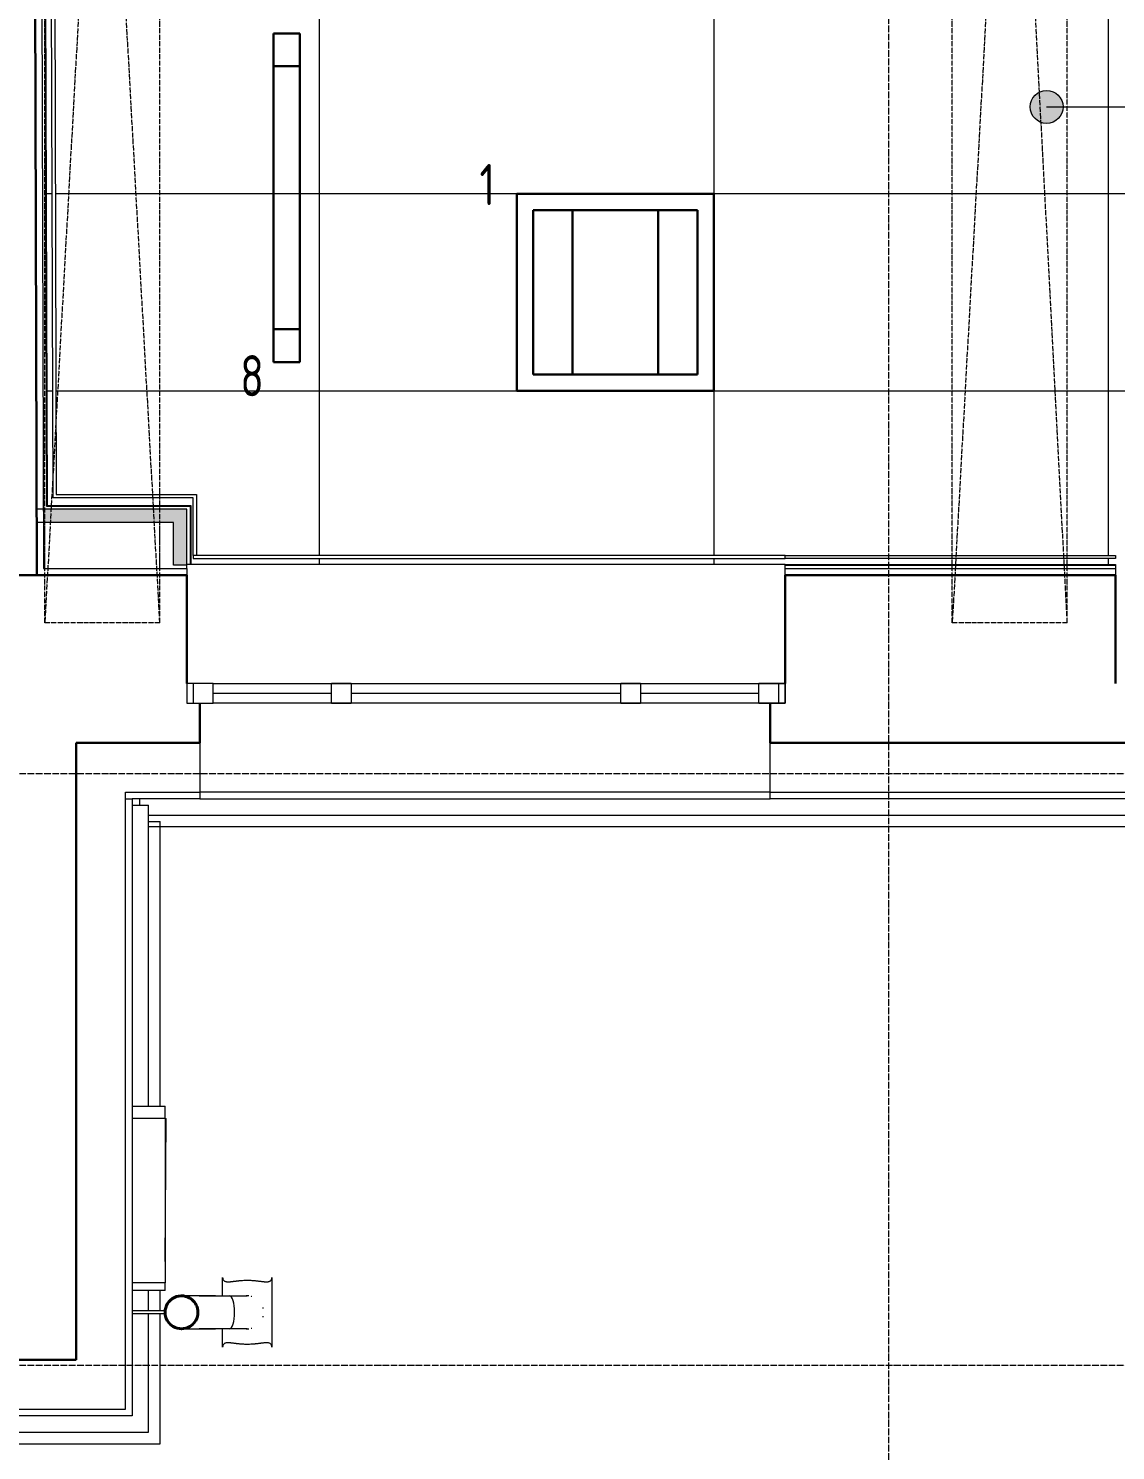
# Model space of a CAD drawing. Header units: millimetres. Extents: x -10438 to 68527, y -5058 to 44223.
# Drawn here: x 7533 to 10839, y -264 to 4061 of the extents above; entities that cross this region are included whole.
import ezdxf

# ---------------------------------------------------------------- set-up
doc = ezdxf.new("R2010")
doc.units = ezdxf.units.MM
for name, pattern in [('ADSK_Линия сетки', [25, 20, -2.5, 0, -2.5]), ('ADSK_Штрих_ш3 п1_5', [4.5, 3, -1.5]), ('ADSK_Штрихпунктирная 2 точки_ш15 п1_5 п1_5 п1_5', [19.5, 15, -1.5, 0, -1.5, 0, -1.5])]:
    doc.linetypes.add(name, pattern=pattern)
for name, color, linetype, lineweight in [('_ Окна', 7, 'Continuous', 9), ('Аннотация', 7, 'Continuous', 20), ('Каркас', 7, 'Continuous', 18), ('Обобщенные модели', 7, 'Continuous', 18), ('Окна', 7, 'Continuous', 9), ('Оси', 7, 'Continuous', 9), ('Отметки', 7, 'Continuous', 9), ('Потолки штриховка', 7, 'Continuous', 9), ('Стены внутренние', 7, 'Continuous', 18), ('Стены наружные', 7, 'Continuous', 18), ('Стены несущие', 7, 'Continuous', 30), ('Стены отделка', 7, 'Continuous', 30), ('Стены штриховка', 7, 'Continuous', 9)]:
    doc.layers.add(name, color=color, linetype=linetype, lineweight=lineweight)
doc.layers.add('Линии', color=7, linetype='Continuous', lineweight=9, true_color=0x00a600)
doc.styles.add('GOST Common_4', font='GOST_Common.ttf', dxfattribs={"width": 0.8, "height": 350})

# ---------------------------------------------------------------- blocks, each defined once
blk = doc.blocks.new('Водосток - Тип 1 _карниз больше 490мм_-5158564-План потолков 3-го этажа')
at = {"layer": 'Обобщенные модели', "lineweight": 9}
h = blk.add_hatch(dxfattribs=at)
h.set_pattern_fill('FP_7', color=256, style=0, pattern_type=2)
h.set_pattern_definition([(135, (281.1, -7838.13), (-106.066, -106.066), [])])
h.paths.add_polyline_path([(173.7, 148.9), (173.3, 172.1), (164.1, 191.2), (144.7, 205.5), (125, 210), (103.3, 205), (85.9, 191.2), (76.3, 171.1), (76.5, 148.3), (85.9, 128.8), (103.3, 115), (125, 110), (148.8, 116.6), (164.1, 128.8), (173.3, 147.9)])
at = {"layer": 'Обобщенные модели'}
for p, q in [((18.8, 435), (24.9, 435)), ((225.1, 435), (231.2, 435)), ((75, 213.8), (75, 306.2)), ((75, 263.6), (75, 306.2)), ((175, 306.2), (175, 213.8)), ((175, 306.2), (175, 263.6)), ((24.9, 285), (18.8, 285)), ((231.2, 285), (225.1, 285)), ((75, 213.8), (75, 256.4)), ((175, 256.4), (175, 213.8)), ((120, 10), (120, 109.1)), ((130, 109.1), (130, 10))]:
    blk.add_line(p, q, dxfattribs=at)
at = {"layer": 'Обобщенные модели', "flags": 128}
for points in [[(75, 256.4), (75, 262), (75, 267.6), (75, 273.1), (75, 278.5), (75, 283.8), (75, 288.9), (75, 294), (75, 298.9), (75, 303.6), (75, 308.2), (75, 312.7), (75, 317), (75, 321.1), (75, 325.1), (75, 328.8), (75, 332.4), (75, 335.7), (75, 338.9), (75, 341.9), (75, 344.6), (75, 347.2), (75, 349.5), (75, 351.6), (75, 353.4), (75, 355.1), (75, 356.5), (75, 357.7), (75, 358.6), (75, 359.3), (75, 359.8), (75, 360), (75, 360)], [(175, 360), (175, 359.9), (175, 359.5), (175, 358.9), (175, 358.1), (175, 357), (175, 355.7), (175, 354.2), (175, 352.4), (175, 350.4), (175, 348.2), (175, 345.7), (175, 343), (175, 340.2), (175, 337.1), (175, 333.8), (175, 330.3), (175, 326.6), (175, 322.8), (175, 318.7), (175, 314.5), (175, 310.1), (175, 305.6), (175, 300.9), (175, 296), (175, 291), (175, 285.9), (175, 280.7), (175, 275.4), (175, 269.9), (175, 264.4), (175, 258.7), (175, 256.4)], [(75, 263.6), (75, 258), (75, 252.4), (75, 246.9), (75, 241.5), (75, 236.2), (75, 231.1), (75, 226), (75, 221.1), (75, 216.4), (75, 211.8), (75, 207.3), (75, 203), (75, 198.9), (75, 194.9), (75, 191.2), (75, 187.6), (75, 184.3), (75, 181.1), (75, 178.1), (75, 175.4), (75, 173)], [(175, 173), (175, 174.3), (175, 177), (175, 179.8), (175, 182.9), (175, 186.2), (175, 189.7), (175, 193.4), (175, 197.2), (175, 201.3), (175, 205.5), (175, 209.9), (175, 214.4), (175, 219.1), (175, 224), (175, 229), (175, 234.1), (175, 239.3), (175, 244.6), (175, 250.1), (175, 255.6), (175, 261.3), (175, 263.6)]]:
    blk.add_lwpolyline(points, dxfattribs=at)
at = {"layer": 'Обобщенные модели'}
for centre, radius, start, end in [((125, 360), 50, 103.3248, 106.6752), ((125, 360), 50, 73.3248, 76.6752), ((125, 360), 50, 174.5444, 183.3856), ((125, 360), 50, 163.3249, 166.6752), ((125, 360), 50, 13.3248, 16.6751), ((125, 360), 50, 356.7269, 5.4556), ((125, 160), 52, 90, 270), ((125, 160), 52, 270, 90)]:
    blk.add_arc(centre, radius, start, end, dxfattribs=at)
at = {"layer": 'Обобщенные модели', "lineweight": 40}
for start, end in [(141.43, 270), (90, 141.4286), (270, 90)]:
    blk.add_arc((125, 160), 50, start, end, dxfattribs=at)
at = {"layer": 'Обобщенные модели'}
for start_param, end_param in [(4.712389, 6.283185), (4.712389, 6.283185), (3.141593, 4.712389), (3.141593, 4.712389)]:
    blk.add_ellipse((125, 306.2), major_axis=(-50, 0), ratio=0.309017, start_param=start_param, end_param=end_param, dxfattribs=at)
for points, knots in [([(18.8, 285), (21.1, 285), (25.1, 285.7), (28.9, 288.6), (30.8, 292.1), (31.6, 294.9), (32, 297.4), (32.1, 299.4), (32.2, 301.5), (32.2, 303.8), (32.1, 306.2), (31.9, 308.7), (31.6, 311.4), (31.3, 314.1), (31, 317), (30.6, 319.9), (30.2, 322.9), (29.8, 326), (29.4, 329.2), (29, 332.4), (28.7, 335.7), (28.3, 340.2), (27.8, 345.9), (27.4, 355.3), (27.4, 364.8), (27.8, 374.1), (28.3, 379.8), (28.7, 384.3), (29, 387.6), (29.4, 390.8), (29.8, 394), (30.2, 397.1), (30.6, 400.1), (31, 403.1), (31.3, 405.9), (31.6, 408.6), (31.9, 411.3), (32.1, 413.8), (32.2, 416.2), (32.2, 418.5), (32.1, 420.6), (32, 422.7), (31.6, 425.1), (30.8, 427.9), (28.9, 431.5), (25.1, 434.3), (21.1, 435), (18.8, 435)], [-1, -1, -1, -1, -0.941176, -0.882353, -0.852941, -0.823529, -0.808824, -0.794118, -0.779412, -0.764706, -0.75, -0.735294, -0.720588, -0.705882, -0.691176, -0.676471, -0.661765, -0.647059, -0.632353, -0.617647, -0.602941, -0.588235, -0.558824, -0.529412, -0.470588, -0.441176, -0.411765, -0.397059, -0.382353, -0.367647, -0.352941, -0.338235, -0.323529, -0.308824, -0.294118, -0.279412, -0.264706, -0.25, -0.235294, -0.220588, -0.205882, -0.191176, -0.176471, -0.147059, -0.117647, -0.058824, 0, 0, 0, 0]), ([(18.8, 435), (22.1, 435), (28.9, 435), (39.4, 435), (48.4, 435), (56, 435), (60.8, 435), (64.9, 435), (67.9, 435), (71, 435), (74.3, 435), (77.6, 435), (81, 435), (83.9, 435), (86.4, 435), (88.2, 435), (90.2, 435), (92.8, 435), (96.1, 435), (99.6, 435), (102.5, 435), (104.8, 435), (107.1, 435), (110.3, 435), (116, 435), (121.3, 435), (125, 435)], [-1, -1, -1, -1, -0.875, -0.75, -0.625, -0.5625, -0.5, -0.46875, -0.4375, -0.40625, -0.375, -0.34375, -0.3125, -0.28125, -0.265625, -0.25, -0.234375, -0.21875, -0.1875, -0.15625, -0.140625, -0.125, -0.109375, -0.09375, -0.0625, 0, 0, 0, 0]), ([(125, 435), (128.7, 435), (134, 435), (139.7, 435), (142.9, 435), (145.2, 435), (147.5, 435), (150.4, 435), (153.9, 435), (157.2, 435), (159.8, 435), (161.8, 435), (163.6, 435), (166.1, 435), (169, 435), (172.4, 435), (175.7, 435), (179, 435), (182.1, 435), (185.1, 435), (189.2, 435), (194, 435), (201.6, 435), (210.6, 435), (221.1, 435), (227.9, 435), (231.2, 435)], [-1, -1, -1, -1, -0.9375, -0.90625, -0.890625, -0.875, -0.859375, -0.84375, -0.8125, -0.78125, -0.765625, -0.75, -0.734375, -0.71875, -0.6875, -0.65625, -0.625, -0.59375, -0.5625, -0.53125, -0.5, -0.4375, -0.375, -0.25, -0.125, 0, 0, 0, 0]), ([(231.2, 435), (228.9, 435), (224.9, 434.3), (221.1, 431.4), (219.2, 427.9), (218.4, 425.1), (218, 422.6), (217.9, 420.6), (217.8, 418.5), (217.8, 416.2), (217.9, 413.8), (218.1, 411.3), (218.4, 408.6), (218.7, 405.9), (219, 403), (219.4, 400.1), (219.8, 397.1), (220.2, 394), (220.6, 390.8), (221, 387.6), (221.3, 384.3), (221.7, 379.8), (222.2, 374.1), (222.6, 364.7), (222.6, 355.2), (222.2, 345.9), (221.7, 340.2), (221.3, 335.7), (221, 332.4), (220.6, 329.2), (220.2, 326), (219.8, 322.9), (219.4, 319.9), (219, 316.9), (218.7, 314.1), (218.4, 311.4), (218.1, 308.7), (217.9, 306.2), (217.8, 303.8), (217.8, 301.5), (217.9, 299.4), (218, 297.3), (218.4, 294.9), (219.2, 292.1), (221.1, 288.5), (224.9, 285.7), (228.9, 285), (231.2, 285)], [-1, -1, -1, -1, -0.941176, -0.882353, -0.852941, -0.823529, -0.808824, -0.794118, -0.779412, -0.764706, -0.75, -0.735294, -0.720588, -0.705882, -0.691176, -0.676471, -0.661765, -0.647059, -0.632353, -0.617647, -0.602941, -0.588235, -0.558824, -0.529412, -0.470588, -0.441176, -0.411765, -0.397059, -0.382353, -0.367647, -0.352941, -0.338235, -0.323529, -0.308824, -0.294118, -0.279412, -0.264706, -0.25, -0.235294, -0.220588, -0.205882, -0.191176, -0.176471, -0.147059, -0.117647, -0.058824, 0, 0, 0, 0]), ([(74.3, 285), (73.2, 285), (71, 285), (67.9, 285), (64.9, 285), (60.8, 285), (56, 285), (48.4, 285), (39.4, 285), (28.9, 285), (22.1, 285), (18.8, 285)], [-0.625, -0.625, -0.625, -0.625, -0.59375, -0.5625, -0.53125, -0.5, -0.4375, -0.375, -0.25, -0.125, 0, 0, 0, 0]), ([(231.2, 285), (227.9, 285), (221.1, 285), (210.6, 285), (201.6, 285), (194, 285), (189.2, 285), (185.1, 285), (182.1, 285), (179, 285), (176.8, 285), (175.7, 285)], [-1, -1, -1, -1, -0.875, -0.75, -0.625, -0.5625, -0.5, -0.46875, -0.4375, -0.40625, -0.375, -0.375, -0.375, -0.375])]:
    blk.add_open_spline(points, degree=3, knots=knots, dxfattribs=at)
blk = doc.blocks.new('окно трехпол с фрамугой - 1800 и 1820х2300_h___нов_ ок15-V7-План потолков 3-го этажа')
at = {"layer": '_ Окна', "lineweight": 18}
for p, q in [((-910, 75), (-910, 135)), ((-910, 135), (-830, 135)), ((-830, 135), (-830, 75)), ((-470, 75), (-470, 135)), ((-470, 135), (-410, 135)), ((-410, 135), (-410, 75)), ((410, 75), (410, 135)), ((410, 135), (470, 135)), ((470, 135), (470, 75)), ((830, 135), (830, 75)), ((910, 135), (830, 135)), ((910, 75), (910, 135)), ((-830, 75), (-910, 75)), ((-410, 75), (-470, 75)), ((470, 75), (410, 75)), ((830, 75), (910, 75))]:
    blk.add_line(p, q, dxfattribs=at)
at = {"layer": '_ Окна'}
for p, q in [((-890, 75), (-890, 135)), ((890, 75), (890, 135)), ((-830, 105), (-470, 105)), ((-410, 105), (410, 105)), ((470, 105), (830, 105))]:
    blk.add_line(p, q, dxfattribs=at)
at = {"layer": 'Окна'}
for p, q in [((-910, 135), (-910, 75)), ((-830, 135), (-910, 135)), ((-830, 135), (-470, 135)), ((-410, 135), (-470, 135)), ((-410, 135), (410, 135)), ((470, 135), (410, 135)), ((470, 135), (830, 135)), ((910, 135), (830, 135)), ((910, 75), (910, 135)), ((-910, 75), (-830, 75)), ((-470, 75), (-830, 75)), ((-470, 75), (-410, 75)), ((410, 75), (-410, 75)), ((410, 75), (470, 75)), ((830, 75), (470, 75)), ((830, 75), (910, 75))]:
    blk.add_line(p, q, dxfattribs=at)

msp = doc.modelspace()

# ---------------------------------------------------------------- hatches: boundary and pattern name
at = {"layer": 'Отметки'}
h = msp.add_hatch(color=256, dxfattribs=at)
edge = h.paths.add_edge_path()
edge.add_arc((10629.359, 3822.074), 50, 0, 360)
at = {"layer": 'Потолки штриховка', "lineweight": 18}
h = msp.add_hatch(dxfattribs=at)
h.set_pattern_fill('FP_17', color=256, style=0, pattern_type=2)
h.set_pattern_definition([(0, (15617.3, 5358.23), (0, -600), []), (270, (15617.3, 5358.2), (-1200, -7e-14), [])])
h.paths.add_polyline_path([(15499, 2428.232), (15499, 2430.232), (15497.462, 2429.77)])
h.paths.add_polyline_path([(21892.313, 2430.232), (23857.5, 2430.232), (23857.5, 2448.232), (19329.011, 2448.232), (19329.011, 2626.656), (18284.14, 2626.656), (18284.14, 2448.232), (15838.198, 2448.232), (15838.198, 2430.232), (18292.14, 2430.232), (18292.14, 2616.656), (18294.14, 2616.656), (18294.14, 2618.656), (19319.011, 2618.656), (19319.011, 2616.656), (19321.011, 2616.656), (19321.011, 2430.232), (21542.313, 2430.232)])
h.paths.add_polyline_path([(23885.5, 2430.232), (23885.5, 2448.232), (23867.5, 2448.232), (23867.5, 2430.232), (23884.293, 2430.232)])
h.paths.add_polyline_path([(7589.506, 2610.232), (7587.542, 2608.232), (7589.512, 2608.232)])
h.paths.add_polyline_path([(13671.007, 2430.232), (15484, 2430.232), (15483.167, 2433.232), (13679.007, 2433.232), (13679.007, 2618.232), (12639.01, 2618.232), (12639.01, 2448.232), (8034.013, 2448.232), (8034.013, 2633.232), (7607.438, 2633.232), (7591.774, 7900.641), (7573.78, 7900.642), (7589.512, 2610.232), (8024.013, 2610.232), (8024.013, 2608.232), (8026.013, 2608.232), (8026.013, 2430.232), (12647.01, 2430.232), (12647.01, 2608.232), (12649.01, 2608.232), (12649.01, 2610.232), (13669.007, 2610.232), (13669.007, 2608.232), (13671.007, 2608.232), (13671.007, 2433.232)])
h.paths.add_polyline_path([(15497, 2430.232), (15497, 2433.232), (15494, 2432.252), (15494, 2430.232)])
h.paths.add_polyline_path([(15479.007, 2443.232), (15484, 2443.232), (15484, 2728.232), (15494, 2728.232), (15494, 2443.232), (15497, 2443.232), (15497, 7633.238), (14984.198, 7633.238), (14984.198, 7661.238), (14960.198, 7661.238), (14960.198, 7663.238), (14958.198, 7663.241), (14958.198, 7672.642), (14627.313, 7672.642), (14627.313, 8258.238), (8833.198, 8258.238), (8833.198, 8268.238), (14627.313, 8268.238), (14627.313, 8286.238), (8222, 8286.238), (8222, 7900.642), (7601.78, 7900.642), (7601.863, 7882.642), (8210, 7882.642), (8210, 7872.642), (7601.863, 7872.642), (7617.438, 2643.232), (8044.013, 2643.232), (8044.013, 2458.232), (12629.01, 2458.232), (12629.01, 2628.232), (13689.007, 2628.232), (13689.007, 2443.232), (15372.612, 2443.232)])
h.paths.add_polyline_path([(23867.5, 2458.232), (23885.5, 2458.232), (23885.5, 8286.238), (16680, 8286.238), (16680, 8268.238), (23867.5, 8268.238), (23867.5, 2566.403)])
h.paths.add_polyline_path([(22800.192, 2458.232), (23857.5, 2458.232), (23857.5, 8258.238), (16680, 8258.238), (16680, 7633.238), (15838.198, 7633.238), (15838.198, 2458.232), (18274.14, 2458.232), (18274.14, 2636.656), (19339.011, 2636.656), (19339.011, 2458.232), (22438.824, 2458.232)])
h.paths.add_polyline_path([(15509, 2648.232), (15649, 2648.232), (15649, 7633.238), (15509, 7633.238), (15509, 3138.235)])
h.paths.add_polyline_path([(15497, 7643.238), (15497, 7661.238), (14994.198, 7661.238), (14994.198, 7643.238), (15226.028, 7643.238)])
h.paths.add_polyline_path([(16645.457, 7643.238), (16670, 7643.238), (16670, 8286.238), (16652, 8286.238), (16652, 7663.238), (16650, 7663.238), (16650, 7661.238), (15838.198, 7661.238), (15838.198, 7643.238), (16640, 7643.238)])
h.paths.add_polyline_path([(15649, 7643.238), (15649, 7661.238), (15509, 7661.238), (15509, 7643.238), (15572.848, 7643.238)])
h.paths.add_polyline_path([(7571.78, 7900.642), (7573.78, 7900.642), (7571.774, 7902.642)])
h.paths.add_polyline_path([(8235, 8065.642), (8225, 8065.642), (8225, 8263.238), (8235, 8263.238), (8235, 8203.211)])
h.paths.add_polyline_path([(16652, 8286.238), (16650, 8288.238), (16650, 8286.238)])
h.paths.add_polyline_path([(8216, 8286.238), (8216, 8298.238), (8210, 8297.642), (8210, 8286.238)])
at = {"layer": 'Стены внутренние'}
for points in [[(7622.77, 2558.232), (8014.013, 2558.232), (8014.013, 2598.232), (7577.542, 2598.232), (7578.077, 2558.232), (7582.313, 2558.232)], [(8014.013, 2428.232), (8014.013, 2558.232), (7974.013, 2558.232), (7974.013, 2428.232), (7984.137, 2428.232)]]:
    msp.add_hatch(color=256, dxfattribs=at).paths.add_polyline_path(points)

# ---------------------------------------------------------------- linework, layer by layer
at = {"layer": 'Каркас', "color": 8, "linetype": 'ADSK_Штрих_ш3 п1_5', "lineweight": 9, "true_color": 0x808080}
for p, q in [((7582.313, 2418.232), (7582.313, 2558.232)), ((7932.313, 2418.232), (7932.313, 2558.232))]:
    msp.add_line(p, q, dxfattribs=at)
at = {"layer": 'Линии', "color": 7, "linetype": 'ADSK_Штрихпунктирная 2 точки_ш15 п1_5 п1_5 п1_5'}
for p, q in [((7932.313, 2253.428), (7582.313, 8565.209)), ((7932.313, 8565.209), (7582.313, 2253.428)), ((7582.313, 2253.428), (7582.313, 8565.209)), ((7932.313, 2253.428), (7932.313, 8565.209)), ((10692.313, 8565.209), (10342.313, 2253.428)), ((10342.313, 2253.428), (10342.313, 8565.209)), ((10692.313, 2253.428), (10361.954, 8565.209)), ((10692.313, 2253.428), (10692.313, 8565.209)), ((7932.313, 2253.428), (7582.313, 2253.428)), ((10692.313, 2253.428), (10342.313, 2253.428))]:
    msp.add_line(p, q, dxfattribs=at)
at = {"layer": 'Линии', "color": 5, "lineweight": 30, "true_color": 0x0000ff}
for p, q in [((8277.603, 4045.833), (8357.603, 4045.833)), ((8277.603, 3045.833), (8277.603, 4045.833)), ((8357.603, 4045.833), (8357.603, 3045.833)), ((8277.603, 3945.833), (8357.603, 3945.833)), ((9017.603, 3558.235), (9617.603, 3558.235)), ((9017.603, 2958.235), (9017.603, 3558.235)), ((9617.603, 3558.235), (9617.603, 2958.235)), ((9567.603, 3508.235), (9067.603, 3508.235)), ((9067.603, 3508.235), (9067.603, 3008.235)), ((9187.603, 3508.235), (9187.603, 3008.235)), ((9447.603, 3508.235), (9447.603, 3008.235)), ((9567.603, 3008.235), (9567.603, 3508.235)), ((8357.603, 3145.833), (8277.603, 3145.833)), ((8357.603, 3045.833), (8277.603, 3045.833)), ((9067.603, 3008.235), (9567.603, 3008.235)), ((9617.603, 2958.235), (9017.603, 2958.235))]:
    msp.add_line(p, q, dxfattribs=at)
at = {"layer": 'Оси', "linetype": 'ADSK_Линия сетки'}
for p, q in [((10149.565, -4258.205), (10149.565, 22151.608)), ((-9638.275, 1795), (50122.26, 1795)), ((-9638.275, -5), (50122.26, -5))]:
    msp.add_line(p, q, dxfattribs=at)
at = {"layer": 'Отметки', "lineweight": 20}
msp.add_line((10629.359, 3822.074), (11049.774, 3822.074), dxfattribs=at)
at = {"layer": 'Отметки'}
msp.add_circle((10629.359, 3822.074), 50, dxfattribs=at)
at = {"layer": 'Стены внутренние'}
for p, q in [((8034.013, 2458.232), (8034.013, 2448.232)), ((8034.013, 2448.232), (9834.013, 2448.232)), ((9834.013, 2458.232), (8044.013, 2458.232))]:
    msp.add_line(p, q, dxfattribs=at)
at = {"layer": 'Стены наружные'}
for p, q in [((8014.013, 2418.232), (8014.013, 2428.232)), ((9834.013, 2430.232), (8026.013, 2430.232)), ((9789.013, 1738.232), (8054.013, 1738.232)), ((7848.134, 1698.232), (7898.134, 1698.232)), ((7871.873, 1698.232), (7871.873, 1718.232)), ((7898.134, 783.133), (7898.134, 1698.232)), ((8054.013, 1718.232), (9789.013, 1718.232)), ((7898.134, 1668.232), (15724.548, 1668.232)), ((7898.134, 1648.377), (7933.134, 1648.377)), ((7933.134, 783.133), (7933.134, 1648.377)), ((7898.134, 1633.232), (13024.731, 1633.232)), ((7848.134, 783.133), (7948.134, 783.133)), ((7948.134, 746.078), (7948.134, 783.133)), ((7948.134, 745.399), (7951.181, 745.377)), ((7948.134, 310.305), (7951.181, 745.377)), ((7948.134, 695.398), (7950.831, 695.379)), ((7948.134, 222.429), (7848.134, 222.429)), ((7898.134, 160.928), (7898.134, 222.429)), ((7933.134, 160.928), (7933.134, 222.429)), ((7948.134, 222.429), (7948.134, 246.078)), ((7898.134, -208.902), (7898.134, 151.447)), ((7933.134, -243.902), (7933.134, 151.322)), ((5908.637, -208.902), (7898.134, -208.902)), ((-591.939, -243.902), (7933.134, -243.902))]:
    msp.add_line(p, q, dxfattribs=at)
at = {"layer": 'Стены несущие'}
for p, q in [((7542.115, 8318.238), (7558.133, 2397.937)), ((7118.134, 2398.232), (8014.013, 2398.232)), ((7558.133, 2397.937), (7118.134, 2396.746)), ((8014.013, 2398.232), (8014.013, 2068.232)), ((9834.013, 2068.232), (9834.013, 2398.232)), ((9834.013, 2398.232), (10839.01, 2398.232)), ((10839.01, 2398.232), (10839.01, 2068.232)), ((8054.013, 2008.232), (8054.013, 1888.232)), ((9789.013, 1888.232), (9789.013, 2008.232)), ((7678.134, 1888.232), (7678.134, 11.098)), ((7678.134, 1888.232), (8054.013, 1888.232)), ((10879.01, 1888.232), (9789.013, 1888.232)), ((7678.134, 11.098), (-338.149, 11.098))]:
    msp.add_line(p, q, dxfattribs=at)
at = {"layer": 'Стены отделка', "lineweight": 9}
for p, q in [((7558.133, 2399.422), (7540.598, 8298.232)), ((7560.598, 8298.291), (7578.077, 2418.232)), ((7573.78, 7900.642), (7589.506, 2610.232)), ((7607.438, 2633.232), (7591.78, 7900.642)), ((7601.863, 7872.642), (7617.408, 2643.232)), ((7617.408, 2643.232), (8044.013, 2643.232)), ((8044.013, 2643.232), (8044.013, 2458.232)), ((8014.013, 2598.232), (7557.591, 2598.232)), ((7589.506, 2610.232), (8024.013, 2610.232)), ((8034.013, 2633.232), (7607.438, 2633.232)), ((8014.013, 2428.232), (8014.013, 2598.232)), ((8026.013, 2608.232), (8026.013, 2430.232)), ((8034.013, 2458.232), (8034.013, 2633.232)), ((7974.013, 2558.232), (7557.699, 2558.232)), ((7974.013, 2428.232), (7974.013, 2558.232)), ((8014.013, 2428.232), (7974.013, 2428.232)), ((8026.013, 2430.232), (8014.013, 2430.232)), ((8044.013, 2458.232), (8034.013, 2458.232)), ((9834.013, 2448.232), (9834.013, 2458.232)), ((9834.013, 2458.232), (10839.01, 2458.232)), ((10839.01, 2448.232), (9834.013, 2448.232)), ((9834.013, 2398.232), (9834.013, 2430.232)), ((9834.013, 2430.232), (10839.01, 2430.232)), ((10839.01, 2458.232), (10839.01, 2448.232)), ((10839.01, 2430.232), (10839.01, 2398.232)), ((7578.133, 2399.482), (7558.133, 2399.422)), ((7578.077, 2418.232), (8014.013, 2418.232)), ((7578.136, 2398.232), (7578.133, 2399.482)), ((8014.013, 2418.232), (8014.013, 2398.232)), ((8054.013, 1888.232), (8054.013, 1718.232)), ((9789.013, 1718.232), (9789.013, 1888.232)), ((7828.134, 1738.232), (8054.013, 1738.232)), ((7828.134, -138.902), (7828.134, 1738.232)), ((9789.013, 1738.232), (10879.01, 1738.232)), ((8054.013, 1718.232), (7848.134, 1718.232)), ((7848.134, 1718.232), (7848.134, -158.902)), ((10879.01, 1718.232), (9789.013, 1718.232)), ((7848.134, 746.078), (7948.134, 746.078)), ((7948.134, 746.078), (7948.134, 246.078)), ((7948.134, 246.078), (7848.134, 246.078)), ((7848.134, -158.902), (-507.343, -158.902)), ((-487.438, -138.902), (7828.134, -138.902))]:
    msp.add_line(p, q, dxfattribs=at)
at = {"layer": 'Стены штриховка'}
for p, q in [((7571.774, 7902.642), (7587.512, 2608.232)), ((7587.512, 2608.232), (8026.013, 2608.232)), ((8024.013, 2610.232), (8024.013, 2430.232)), ((8024.013, 2610.232), (8026.013, 2610.232)), ((8026.013, 2610.232), (8026.013, 2608.232)), ((9834.013, 2428.232), (10839.01, 2428.232)), ((9834.013, 2418.232), (10839.01, 2418.232)), ((7828.134, 1718.232), (7848.134, 1718.232))]:
    msp.add_line(p, q, dxfattribs=at)

# ---------------------------------------------------------------- block references
at = {"layer": 'Обобщенные модели', "rotation": 269.9999999999999}
msp.add_blockref('Водосток - Тип 1 _карниз больше 490мм_-5158564-План потолков 3-го этажа', (7838.134, 281.098), dxfattribs=at)
at = {"layer": 'Окна', "rotation": 180}
msp.add_blockref('окно трехпол с фрамугой - 1800 и 1820х2300_h___нов_ ок15-V7-План потолков 3-го этажа', (8924.013, 2143.232), dxfattribs=at)

# ---------------------------------------------------------------- texts
at = {"layer": 'Аннотация', "lineweight": 9, "char_height": 125, "width": 175.5, "attachment_point": 5, "line_spacing_factor": 1.022766, "style": 'GOST Common_4'}
for s, insert in [('\\pt180,360,540,720,900,1080,1260,1440,1620,1800,1980,2160,2340,2520,2700,2880,3060,3240,3420,3600,3780,3960,4140,4320,4500,4680,4860,5040,5220,5400,5580,5760;1 ', (8928.293, 3586.037)), ('\\pt180,360,540,720,900,1080,1260,1440,1620,1800,1980,2160,2340,2520,2700,2880,3060,3240,3420,3600,3780,3960,4140,4320,4500,4680,4860,5040,5220,5400,5580,5760;8 ', (8212.634, 3004.468))]:
    msp.add_mtext(s, dxfattribs=dict(at, insert=insert))

doc.saveas('drawing.dxf')
